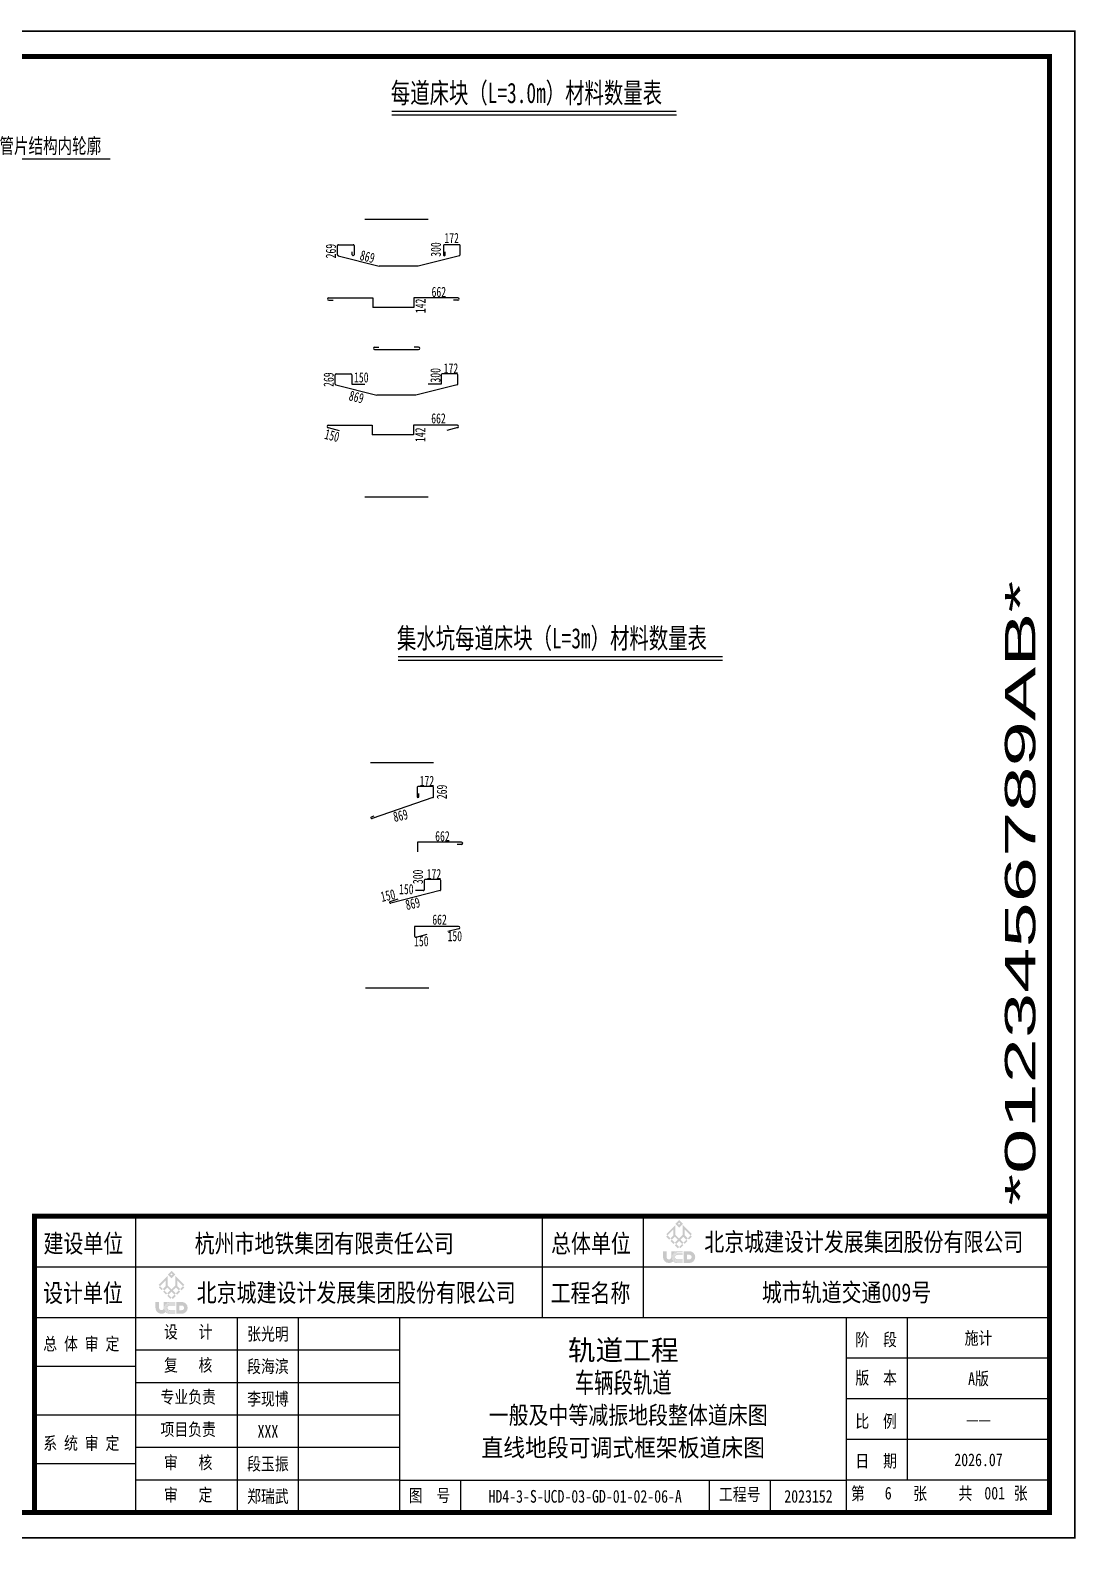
# Model space of a CAD drawing. Header units: millimetres. Extents: x -1537 to 20523, y -39880 to -29629.
# Drawn here: x 14343 to 20523, y -39880 to -30959 of the extents above; entities that cross this region are included whole.
import ezdxf
from ezdxf.enums import TextEntityAlignment as Align

# ---------------------------------------------------------------- set-up
doc = ezdxf.new("R2010")
doc.units = ezdxf.units.MM
for name, color, linetype in [('GesoftDrawFrameFrameBlockLayer', 7, 'Continuous'), ('GesoftDrawFrameInLineLayer', 85, 'Continuous'), ('GesoftDrawFrameOutLineLayer', 180, 'Continuous'), ('GesoftDrawFrameTitleLayer', 7, 'Continuous'), ('尺寸标注', 7, 'Continuous'), ('标注', 3, 'Continuous'), ('钢筋', 4, 'Continuous')]:
    doc.layers.add(name, color=color, linetype=linetype)
doc.styles.add('宋体', font='SimSun.ttf', dxfattribs={"width": 0.7})
doc.styles.add('宋体样式', font='SimSun.ttf', dxfattribs={"width": 0.8})
doc.styles.add('宋体样式宽度0.65', font='SimSun.ttf', dxfattribs={"width": 0.65})
doc.styles.add('宋体样式宽度0.7', font='SimSun.ttf', dxfattribs={"width": 0.7})
doc.styles.add('条形码', font='BC_C39.FBC', dxfattribs={"height": 11})

# ---------------------------------------------------------------- blocks, each defined once
blk = doc.blocks.new('0.75_ffb4e8d4558ec0704e1d2cd9ca1a2cbc')
at = {"layer": 'GesoftDrawFrameInLineLayer', "color": 0, "const_width": 1}
blk.add_lwpolyline([(0, 0), (0, 287), (-705, 287), (-705, 0), (0, 0)], dxfattribs=at)
at = {"layer": 'GesoftDrawFrameOutLineLayer', "color": 0, "const_width": 0.35}
blk.add_lwpolyline([(5, -5), (5, 292), (-730, 292), (-730, -5), (5, -5)], dxfattribs=at)
blk = doc.blocks.new('GESOFT00000000NEW_049a35bf7f0736cc4250df00ece10f93_ffb4e8d4558ec0704e1d2cd9ca1a2cbc_2e1cf7a908f61d0b50dc33cccab90907')
at = {"layer": 'GesoftDrawFrameTitleLayer'}
h = blk.add_hatch(color=7, dxfattribs=at)
h.paths.add_polyline_path([(-72.25, 56.91), (-72.98, 56.18), (-73.72, 56.91), (-72.99, 57.65)])
h.paths.add_polyline_path([(-72.99, 57.13), (-73.2, 56.92), (-72.99, 56.72), (-72.78, 56.93)], flags=16)
h.paths.add_polyline_path([(-73.73, 56.66), (-73.73, 54.75), (-72.99, 54.02), (-72.26, 54.75), (-72.26, 56.68), (-70.47, 54.89), (-70.72, 54.64), (-70.46, 54.38), (-71.04, 53.8), (-71.29, 54.05), (-71.56, 53.78), (-71.31, 53.53), (-71.88, 52.95), (-72.14, 53.2), (-72.41, 52.94), (-72.15, 52.69), (-72.73, 52.11), (-72.99, 52.36), (-73.24, 52.11), (-73.82, 52.69), (-73.57, 52.94), (-73.84, 53.21), (-74.09, 52.96), (-74.67, 53.54), (-74.42, 53.79), (-74.69, 54.06), (-74.94, 53.81), (-75.51, 54.38), (-75.26, 54.64), (-75.51, 54.88)])
h.paths.add_polyline_path([(-71.87, 55.79), (-71.87, 54.63), (-71.29, 54.05), (-70.72, 54.64)], flags=16)
h.paths.add_polyline_path([(-72.14, 54.36), (-72.72, 53.79), (-72.14, 53.2), (-71.56, 53.78)], flags=16)
h.paths.add_polyline_path([(-72.99, 53.53), (-73.57, 52.94), (-72.99, 52.36), (-72.41, 52.94)], flags=16)
h.paths.add_polyline_path([(-73.84, 54.37), (-74.42, 53.79), (-73.84, 53.21), (-73.25, 53.79)], flags=16)
h.paths.add_polyline_path([(-74.12, 54.63), (-74.12, 55.79), (-75.26, 54.64), (-74.69, 54.06)], flags=16)
edge = h.paths.add_edge_path()
edge.add_spline(control_points=[(-73.82, 51.43), (-73.82, 51.43), (-73.82, 51.52), (-73.82, 51.52), (-73.82, 51.52), (-74.53, 51.52), (-74.53, 51.52), (-74.53, 51.52), (-74.53, 50.35), (-74.53, 50.35), (-74.53, 50.09), (-74.74, 49.89), (-74.99, 49.89), (-75.24, 49.89), (-75.45, 50.09), (-75.45, 50.35), (-75.45, 50.35), (-75.45, 51.52), (-75.45, 51.52), (-75.45, 51.52), (-76.16, 51.52), (-76.16, 51.52), (-76.16, 51.52), (-76.16, 50.35), (-76.16, 50.35), (-76.16, 49.7), (-75.64, 49.18), (-74.99, 49.18), (-74.67, 49.18), (-74.38, 49.3), (-74.17, 49.51), (-73.96, 49.3), (-73.68, 49.18), (-73.36, 49.18), (-73.36, 49.18), (-72.27, 49.18), (-72.27, 49.18), (-72.27, 49.18), (-72.27, 49.32), (-72.27, 49.32), (-72.43, 49.32), (-73.37, 49.32), (-73.37, 49.33), (-73.93, 49.34), (-74.38, 49.8), (-74.38, 50.35), (-74.38, 50.91), (-73.93, 51.36), (-73.37, 51.38), (-73.37, 51.38), (-72.43, 51.38), (-72.27, 51.38), (-72.27, 51.38), (-72.27, 51.52), (-72.27, 51.52), (-72.27, 51.52), (-73.36, 51.52), (-73.36, 51.52), (-73.52, 51.52), (-73.68, 51.49), (-73.82, 51.43)], knot_values=[0, 0, 0, 0, 1, 1, 1, 2, 2, 2, 3, 3, 3, 4, 4, 4, 5, 5, 5, 6, 6, 6, 7, 7, 7, 8, 8, 8, 9, 9, 9, 10, 10, 10, 11, 11, 11, 12, 12, 12, 13, 13, 13, 14, 14, 14, 15, 15, 15, 16, 16, 16, 17, 17, 17, 18, 18, 18, 19, 19, 19, 20, 20, 20, 20], degree=3, periodic=0)
edge = h.paths.add_edge_path(flags=17)
edge.add_spline(control_points=[(-74.32, 50.35), (-74.32, 49.83), (-73.9, 49.39), (-73.37, 49.38), (-73.36, 49.38), (-72.43, 49.38), (-72.27, 49.38), (-72.27, 49.38), (-72.27, 49.5), (-72.27, 49.5), (-72.43, 49.5), (-73.37, 49.5), (-73.37, 49.51), (-73.84, 49.52), (-74.2, 49.89), (-74.2, 50.35), (-74.2, 50.81), (-73.84, 51.18), (-73.37, 51.2), (-73.37, 51.2), (-72.43, 51.2), (-72.27, 51.2), (-72.27, 51.2), (-72.27, 51.32), (-72.27, 51.32), (-72.43, 51.32), (-73.36, 51.32), (-73.37, 51.32), (-73.89, 51.31), (-74.32, 50.87), (-74.32, 50.35)], knot_values=[0, 0, 0, 0, 1, 1, 1, 2, 2, 2, 3, 3, 3, 4, 4, 4, 5, 5, 5, 6, 6, 6, 7, 7, 7, 8, 8, 8, 9, 9, 9, 10, 10, 10, 10], degree=3, periodic=0)
edge = h.paths.add_edge_path(flags=16)
edge.add_spline(control_points=[(-74.14, 50.35), (-74.14, 49.92), (-73.8, 49.57), (-73.37, 49.56), (-73.36, 49.56), (-72.43, 49.56), (-72.27, 49.56), (-72.27, 49.56), (-72.27, 49.68), (-72.27, 49.68), (-72.43, 49.68), (-73.36, 49.68), (-73.37, 49.68), (-73.73, 49.69), (-74.02, 49.98), (-74.02, 50.35), (-74.02, 50.71), (-73.74, 51.01), (-73.38, 51.02), (-73.37, 51.02), (-72.43, 51.02), (-72.27, 51.02), (-72.27, 51.02), (-72.27, 51.14), (-72.27, 51.14), (-72.43, 51.14), (-73.36, 51.14), (-73.37, 51.14), (-73.8, 51.13), (-74.14, 50.78), (-74.14, 50.35)], knot_values=[0, 0, 0, 0, 1, 1, 1, 2, 2, 2, 3, 3, 3, 4, 4, 4, 5, 5, 5, 6, 6, 6, 7, 7, 7, 8, 8, 8, 9, 9, 9, 10, 10, 10, 10], degree=3, periodic=0)
edge = h.paths.add_edge_path(flags=16)
edge.add_spline(control_points=[(-73.96, 50.35), (-73.96, 50.02), (-73.7, 49.75), (-73.37, 49.74), (-73.35, 49.74), (-72.43, 49.74), (-72.27, 49.74), (-72.27, 49.74), (-72.27, 49.89), (-72.27, 49.89), (-72.27, 49.89), (-73.31, 49.89), (-73.31, 49.89), (-73.56, 49.89), (-73.81, 50.1), (-73.81, 50.35), (-73.81, 50.6), (-73.56, 50.81), (-73.31, 50.81), (-73.31, 50.81), (-72.27, 50.81), (-72.27, 50.81), (-72.27, 50.81), (-72.27, 50.96), (-72.27, 50.96), (-72.43, 50.96), (-73.36, 50.96), (-73.37, 50.96), (-73.7, 50.95), (-73.96, 50.68), (-73.96, 50.35)], knot_values=[0, 0, 0, 0, 1, 1, 1, 2, 2, 2, 3, 3, 3, 4, 4, 4, 5, 5, 5, 6, 6, 6, 7, 7, 7, 8, 8, 8, 9, 9, 9, 10, 10, 10, 10], degree=3, periodic=0)
edge = h.paths.add_edge_path()
edge.add_spline(control_points=[(-70.98, 51.52), (-70.98, 51.52), (-71.45, 51.52), (-71.45, 51.52), (-71.45, 51.52), (-72.08, 51.52), (-72.08, 51.52), (-72.08, 51.52), (-72.08, 49.21), (-72.08, 49.21), (-72.08, 49.21), (-72.08, 49.21), (-72.08, 49.21), (-72.08, 49.21), (-72.07, 49.18), (-72.07, 49.18), (-72.07, 49.18), (-70.98, 49.18), (-70.98, 49.18), (-70.33, 49.18), (-69.81, 49.7), (-69.81, 50.35), (-69.81, 51), (-70.33, 51.52), (-70.98, 51.52)], knot_values=[0, 0, 0, 0, 1, 1, 1, 2, 2, 2, 3, 3, 3, 4, 4, 4, 5, 5, 5, 6, 6, 6, 7, 7, 7, 8, 8, 8, 8], degree=3, periodic=0)
edge = h.paths.add_edge_path(flags=16)
edge.add_spline(control_points=[(-70.98, 49.89), (-70.98, 49.89), (-71.45, 49.89), (-71.45, 49.89), (-71.45, 49.89), (-71.45, 50.81), (-71.45, 50.81), (-71.45, 50.81), (-70.98, 50.81), (-70.98, 50.81), (-70.73, 50.81), (-70.52, 50.6), (-70.52, 50.35), (-70.52, 50.1), (-70.73, 49.89), (-70.98, 49.89)], knot_values=[0, 0, 0, 0, 1, 1, 1, 2, 2, 2, 3, 3, 3, 4, 4, 4, 5, 5, 5, 5], degree=3, periodic=0)
h = blk.add_hatch(color=7, dxfattribs=at)
h.paths.add_polyline_path([(-172.25, 46.91), (-172.98, 46.18), (-173.72, 46.91), (-172.99, 47.65)])
h.paths.add_polyline_path([(-172.99, 47.13), (-173.2, 46.92), (-172.99, 46.72), (-172.78, 46.93)], flags=16)
h.paths.add_polyline_path([(-173.73, 46.66), (-173.73, 44.75), (-172.99, 44.02), (-172.26, 44.75), (-172.26, 46.68), (-170.47, 44.89), (-170.72, 44.64), (-170.46, 44.38), (-171.04, 43.8), (-171.29, 44.05), (-171.56, 43.78), (-171.31, 43.53), (-171.88, 42.95), (-172.14, 43.2), (-172.41, 42.94), (-172.15, 42.69), (-172.73, 42.11), (-172.99, 42.36), (-173.24, 42.11), (-173.82, 42.69), (-173.57, 42.94), (-173.84, 43.21), (-174.09, 42.96), (-174.67, 43.54), (-174.42, 43.79), (-174.69, 44.06), (-174.94, 43.81), (-175.51, 44.38), (-175.26, 44.64), (-175.51, 44.88)])
h.paths.add_polyline_path([(-171.87, 45.79), (-171.87, 44.63), (-171.29, 44.05), (-170.72, 44.64)], flags=16)
h.paths.add_polyline_path([(-172.14, 44.36), (-172.72, 43.79), (-172.14, 43.2), (-171.56, 43.78)], flags=16)
h.paths.add_polyline_path([(-172.99, 43.53), (-173.57, 42.94), (-172.99, 42.36), (-172.41, 42.94)], flags=16)
h.paths.add_polyline_path([(-173.84, 44.37), (-174.42, 43.79), (-173.84, 43.21), (-173.25, 43.79)], flags=16)
h.paths.add_polyline_path([(-174.12, 44.63), (-174.12, 45.79), (-175.26, 44.64), (-174.69, 44.06)], flags=16)
edge = h.paths.add_edge_path()
edge.add_spline(control_points=[(-173.82, 41.43), (-173.82, 41.43), (-173.82, 41.52), (-173.82, 41.52), (-173.82, 41.52), (-174.53, 41.52), (-174.53, 41.52), (-174.53, 41.52), (-174.53, 40.35), (-174.53, 40.35), (-174.53, 40.09), (-174.74, 39.89), (-174.99, 39.89), (-175.24, 39.89), (-175.45, 40.09), (-175.45, 40.35), (-175.45, 40.35), (-175.45, 41.52), (-175.45, 41.52), (-175.45, 41.52), (-176.16, 41.52), (-176.16, 41.52), (-176.16, 41.52), (-176.16, 40.35), (-176.16, 40.35), (-176.16, 39.7), (-175.64, 39.18), (-174.99, 39.18), (-174.67, 39.18), (-174.38, 39.3), (-174.17, 39.51), (-173.96, 39.3), (-173.68, 39.18), (-173.36, 39.18), (-173.36, 39.18), (-172.27, 39.18), (-172.27, 39.18), (-172.27, 39.18), (-172.27, 39.32), (-172.27, 39.32), (-172.43, 39.32), (-173.37, 39.32), (-173.37, 39.33), (-173.93, 39.34), (-174.38, 39.8), (-174.38, 40.35), (-174.38, 40.91), (-173.93, 41.36), (-173.37, 41.38), (-173.37, 41.38), (-172.43, 41.38), (-172.27, 41.38), (-172.27, 41.38), (-172.27, 41.52), (-172.27, 41.52), (-172.27, 41.52), (-173.36, 41.52), (-173.36, 41.52), (-173.52, 41.52), (-173.68, 41.49), (-173.82, 41.43)], knot_values=[0, 0, 0, 0, 1, 1, 1, 2, 2, 2, 3, 3, 3, 4, 4, 4, 5, 5, 5, 6, 6, 6, 7, 7, 7, 8, 8, 8, 9, 9, 9, 10, 10, 10, 11, 11, 11, 12, 12, 12, 13, 13, 13, 14, 14, 14, 15, 15, 15, 16, 16, 16, 17, 17, 17, 18, 18, 18, 19, 19, 19, 20, 20, 20, 20], degree=3, periodic=0)
edge = h.paths.add_edge_path(flags=17)
edge.add_spline(control_points=[(-174.32, 40.35), (-174.32, 39.83), (-173.9, 39.39), (-173.37, 39.38), (-173.36, 39.38), (-172.43, 39.38), (-172.27, 39.38), (-172.27, 39.38), (-172.27, 39.5), (-172.27, 39.5), (-172.43, 39.5), (-173.37, 39.5), (-173.37, 39.51), (-173.84, 39.52), (-174.2, 39.89), (-174.2, 40.35), (-174.2, 40.81), (-173.84, 41.18), (-173.37, 41.2), (-173.37, 41.2), (-172.43, 41.2), (-172.27, 41.2), (-172.27, 41.2), (-172.27, 41.32), (-172.27, 41.32), (-172.43, 41.32), (-173.36, 41.32), (-173.37, 41.32), (-173.89, 41.31), (-174.32, 40.87), (-174.32, 40.35)], knot_values=[0, 0, 0, 0, 1, 1, 1, 2, 2, 2, 3, 3, 3, 4, 4, 4, 5, 5, 5, 6, 6, 6, 7, 7, 7, 8, 8, 8, 9, 9, 9, 10, 10, 10, 10], degree=3, periodic=0)
edge = h.paths.add_edge_path(flags=16)
edge.add_spline(control_points=[(-174.14, 40.35), (-174.14, 39.92), (-173.8, 39.57), (-173.37, 39.56), (-173.36, 39.56), (-172.43, 39.56), (-172.27, 39.56), (-172.27, 39.56), (-172.27, 39.68), (-172.27, 39.68), (-172.43, 39.68), (-173.36, 39.68), (-173.37, 39.68), (-173.73, 39.69), (-174.02, 39.98), (-174.02, 40.35), (-174.02, 40.71), (-173.74, 41.01), (-173.38, 41.02), (-173.37, 41.02), (-172.43, 41.02), (-172.27, 41.02), (-172.27, 41.02), (-172.27, 41.14), (-172.27, 41.14), (-172.43, 41.14), (-173.36, 41.14), (-173.37, 41.14), (-173.8, 41.13), (-174.14, 40.78), (-174.14, 40.35)], knot_values=[0, 0, 0, 0, 1, 1, 1, 2, 2, 2, 3, 3, 3, 4, 4, 4, 5, 5, 5, 6, 6, 6, 7, 7, 7, 8, 8, 8, 9, 9, 9, 10, 10, 10, 10], degree=3, periodic=0)
edge = h.paths.add_edge_path(flags=16)
edge.add_spline(control_points=[(-173.96, 40.35), (-173.96, 40.02), (-173.7, 39.75), (-173.37, 39.74), (-173.35, 39.74), (-172.43, 39.74), (-172.27, 39.74), (-172.27, 39.74), (-172.27, 39.89), (-172.27, 39.89), (-172.27, 39.89), (-173.31, 39.89), (-173.31, 39.89), (-173.56, 39.89), (-173.81, 40.1), (-173.81, 40.35), (-173.81, 40.6), (-173.56, 40.81), (-173.31, 40.81), (-173.31, 40.81), (-172.27, 40.81), (-172.27, 40.81), (-172.27, 40.81), (-172.27, 40.96), (-172.27, 40.96), (-172.43, 40.96), (-173.36, 40.96), (-173.37, 40.96), (-173.7, 40.95), (-173.96, 40.68), (-173.96, 40.35)], knot_values=[0, 0, 0, 0, 1, 1, 1, 2, 2, 2, 3, 3, 3, 4, 4, 4, 5, 5, 5, 6, 6, 6, 7, 7, 7, 8, 8, 8, 9, 9, 9, 10, 10, 10, 10], degree=3, periodic=0)
edge = h.paths.add_edge_path()
edge.add_spline(control_points=[(-170.98, 41.52), (-170.98, 41.52), (-171.45, 41.52), (-171.45, 41.52), (-171.45, 41.52), (-172.08, 41.52), (-172.08, 41.52), (-172.08, 41.52), (-172.08, 39.21), (-172.08, 39.21), (-172.08, 39.21), (-172.08, 39.21), (-172.08, 39.21), (-172.08, 39.21), (-172.07, 39.18), (-172.07, 39.18), (-172.07, 39.18), (-170.98, 39.18), (-170.98, 39.18), (-170.33, 39.18), (-169.81, 39.7), (-169.81, 40.35), (-169.81, 41), (-170.33, 41.52), (-170.98, 41.52)], knot_values=[0, 0, 0, 0, 1, 1, 1, 2, 2, 2, 3, 3, 3, 4, 4, 4, 5, 5, 5, 6, 6, 6, 7, 7, 7, 8, 8, 8, 8], degree=3, periodic=0)
edge = h.paths.add_edge_path(flags=16)
edge.add_spline(control_points=[(-170.98, 39.89), (-170.98, 39.89), (-171.45, 39.89), (-171.45, 39.89), (-171.45, 39.89), (-171.45, 40.81), (-171.45, 40.81), (-171.45, 40.81), (-170.98, 40.81), (-170.98, 40.81), (-170.73, 40.81), (-170.52, 40.6), (-170.52, 40.35), (-170.52, 40.1), (-170.73, 39.89), (-170.98, 39.89)], knot_values=[0, 0, 0, 0, 1, 1, 1, 2, 2, 2, 3, 3, 3, 4, 4, 4, 5, 5, 5, 5], degree=3, periodic=0)
at = {"layer": 'GesoftDrawFrameTitleLayer', "color": 7}
for p, q in [((-180, 0), (-180, 58.4)), ((-100, 58.4), (-100, 38.4)), ((-80, 38.4), (-80, 58.4)), ((-200, 48.4), (-200, 0)), ((-180, 48.4), (-200, 48.4)), ((0, 48.4), (-180, 48.4)), ((-180, 38.4), (-200, 38.4)), ((0, 38.4), (-180, 38.4)), ((-160, 0), (-160, 38.4)), ((-148, 0), (-148, 38.4)), ((-128, 0), (-128, 38.4)), ((-40, 0), (-40, 38.4)), ((-28, 6.4), (-28, 38.4)), ((-128, 32), (-180, 32)), ((0, 30.4), (-40, 30.4)), ((-180, 28.8), (-200, 28.8)), ((-128, 25.6), (-180, 25.6)), ((0, 22.4), (-40, 22.4)), ((-180, 19.2), (-200, 19.2)), ((-128, 19.2), (-180, 19.2)), ((-128, 12.8), (-180, 12.8)), ((0, 14.4), (-40, 14.4)), ((-180, 9.6), (-200, 9.6)), ((0, 10), (0, 0)), ((0, 10), (0, 0)), ((-128, 6.4), (-180, 6.4)), ((-128, 6.4), (-40, 6.4)), ((-116, 0), (-116, 6.4)), ((-67, 0), (-67, 6.4)), ((-55, 0), (-55, 6.4)), ((0, 6.4), (-40, 6.4)), ((-180, 0), (-200, 0))]:
    blk.add_line(p, q, dxfattribs=at)
at = {"layer": 'GesoftDrawFrameTitleLayer', "color": 7, "const_width": 1}
blk.add_lwpolyline([(0, 0), (0, 58.4), (-200, 58.4), (-200, 0)], close=True, dxfattribs=at)
at = {"layer": 'GesoftDrawFrameTitleLayer', "color": 7}
blk.add_point((-180, 48.4), dxfattribs=at)
at = {"layer": 'GesoftDrawFrameFrameBlockLayer'}
blk.add_blockref('0.75_ffb4e8d4558ec0704e1d2cd9ca1a2cbc', (0, 0), dxfattribs=at)
at = {"layer": 'GesoftDrawFrameTitleLayer', "color": 7, "width": 0.8}
for s, height, style, p in [('建设单位', 3.6, '宋体样式宽度0.7', (-198.22, 51.24)), (' 杭州市地铁集团有限责任公司', 3.6, '宋体样式宽度0.7', (-170.4, 51.24)), ('总体单位', 3.6, '宋体样式宽度0.7', (-98.22, 51.24)), ('北京城建设计发展集团股份有限公司', 3.6, '宋体样式宽度0.7', (-68.03, 51.54)), ('设计单位', 3.6, '宋体样式宽度0.7', (-198.3, 41.47)), ('北京城建设计发展集团股份有限公司', 3.6, '宋体样式宽度0.7', (-168.03, 41.54)), ('工程名称', 3.6, '宋体样式宽度0.7', (-98.3, 41.47)), ('阶  段', 2.5, '宋体样式宽度0.7', (-38.26, 32.83)), ('总 体 审 定', 2.5, '宋体样式宽度0.7', (-198.26, 32.01)), ('版  本', 2.5, '宋体样式宽度0.7', (-38.26, 25.3)), ('比  例', 2.5, '宋体样式宽度0.7', (-38.26, 16.75)), ('系 统 审 定', 2.5, '宋体样式宽度0.7', (-198.26, 12.42)), ('日  期', 2.5, '宋体样式宽度0.7', (-38.26, 8.93)), ('图  号', 2.5, '宋体样式宽度0.7', (-126.26, 2.12)), ('工程号', 2.5, '宋体样式宽度0.65', (-65.14, 2.34)), ('第       张', 2.5, '宋体样式宽度0.7', (-39.12, 2.52)), ('共      张', 2.5, '宋体样式宽度0.7', (-17.95, 2.56))]:
    blk.add_text(s, height=height, dxfattribs=dict(at, style=style)).set_placement(p)
at = {"layer": 'GesoftDrawFrameTitleLayer', "color": 7, "style": '宋体样式宽度0.65', "width": 0.8}
for s, p in [('设   计', (-169.71, 35.65)), ('复   核', (-169.71, 29.13)), ('专业负责', (-169.71, 22.83)), ('项目负责', (-169.71, 16.43)), ('审   核', (-169.71, 9.92)), ('审   定', (-169.71, 3.54))]:
    blk.add_text(s, height=2.5, dxfattribs=at).set_placement(p, align=Align.MIDDLE)
at = {"layer": 'GesoftDrawFrameTitleLayer', "color": 7, "style": '条形码', "width": 2}
blk.add_attdef('BARCODE', (-2.8, 60.5), '', height=6, rotation=90, dxfattribs=at)
at = {"layer": 'GesoftDrawFrameTitleLayer', "style": '宋体样式'}
for tag, height, width, p in [('GCMC0', 3.6, 0.8, (-40, 43.4)), ('SHEJI', 2.5, 0.8, (-154, 35.2)), ('SHEJI2', 2.5, 0.8, (-137.76, 35.27)), ('SJJD', 2.5, 0.8, (-14, 34.4)), ('JIAOHE', 2.5, 0.8, (-154, 28.8)), ('JIAOHE2', 2.5, 0.8, (-137.61, 28.83)), ('VERSION0', 2.5, 0.8, (-14, 26.4)), ('ZTSD', 2.5, 0.8, (-190, 24)), ('CEMING', 4, 0.7, (-84, 22.59)), ('ZYFZR1', 2.5, 0.8, (-154, 22.4)), ('ZYFZR2', 2.5, 0.8, (-137.76, 22.24)), ('BILI', 2.5, 0.8, (-14, 18.4)), ('XMFZR1', 2.5, 0.8, (-154, 16)), ('XMFZR2', 2.5, 0.8, (-137.98, 16.22)), ('DOCNAME0', 3.5, 0.9, (-84, 13.27)), ('SENHE', 2.5, 0.8, (-154, 9.6)), ('SENHE2', 2.5, 0.8, (-137.41, 9.52)), ('DOCNAME2', 3.5, 0.9, (-84, 9.42)), ('RIQI', 2.5, 0.8, (-14, 10.4)), ('XTSD', 2.5, 0.8, (-190, 4.8)), ('SENDING', 2.5, 0.8, (-154, 3.2)), ('SENDING2', 2.5, 0.8, (-137.41, 3.81)), ('TUHAO', 2.5, 0.8, (-91.5, 3.2)), ('PROJECTNO', 2.5, 0.8, (-47.5, 3.2)), ('PAGENUMBER', 2.5, 0.8, (-31.78, 3.83)), ('PAGECOUNT', 2.5, 0.8, (-10.8, 3.83))]:
    blk.add_attdef(tag, text='', height=height, dxfattribs=dict(at, width=width)).set_placement(p, align=Align.MIDDLE_CENTER)
blk.add_attdef('PIANMING', text='', height=4, dxfattribs=at).set_placement((-84, 31.09), align=Align.MIDDLE_CENTER)

msp = doc.modelspace()

# ---------------------------------------------------------------- linework, layer by layer
for p, q in [((16321.58146, -32076.05957), (16694.65104, -32076.05957)), ((16321.58146, -33719.40328), (16694.65104, -33719.40328)), ((16353.4938, -35289.48131), (16726.56339, -35289.48131)), ((16325.34796, -36622.5111), (16698.41755, -36622.5111))]:
    msp.add_line(p, q)
at = {"layer": '尺寸标注', "color": 0}
for p, q in [((16481.05323, -31459.93189), (18162.66815, -31459.93189)), ((16516.98817, -34684.26048), (18435.07869, -34684.26048))]:
    msp.add_line(p, q, dxfattribs=at)
for points in [[(16481.05323, -31438.33189), (18161.62605, -31438.33189)], [(16516.98817, -34662.66048), (18434.22958, -34662.66048)]]:
    msp.add_lwpolyline(points, dxfattribs=at)
at = {"layer": '标注'}
msp.add_line((14141.73695, -31719.57103), (14816.4401, -31719.57103), dxfattribs=at)
at = {"layer": '钢筋', "color": 7}
for p, q in [((16159.21943, -32287.60115), (16159.21943, -32232.9539)), ((16164.46943, -32227.7039), (16251.96943, -32227.7039)), ((16246.71943, -32287.60112), (16246.71943, -32270.10112)), ((16257.21943, -32232.9539), (16257.21943, -32287.60112)), ((16785.55772, -32232.9539), (16785.55772, -32287.60112)), ((16878.30772, -32227.7039), (16790.80772, -32227.7039)), ((16796.05772, -32287.60112), (16796.05772, -32270.10112)), ((16883.55772, -32287.60115), (16883.55772, -32232.9539)), ((16163.18112, -32292.69063), (16405.75389, -32354.09382)), ((16879.59604, -32292.69063), (16637.02327, -32354.09382)), ((16108.18252, -32541.56262), (16367.25957, -32541.56262)), ((16108.184, -32556.56262), (16133.184, -32556.56262)), ((16870.47767, -32541.56262), (16611.40062, -32541.56262)), ((16870.47619, -32556.56262), (16845.47619, -32556.56262)), ((16378.9495, -32832.94779), (16403.94949, -32832.92331)), ((16378.9626, -32847.73132), (16638.03966, -32847.73132)), ((16638.05276, -32832.94779), (16613.05277, -32832.92331)), ((16145.46325, -33051.34741), (16145.46325, -32996.70015)), ((16150.71325, -32991.45015), (16238.21325, -32991.45015)), ((16243.46325, -32996.70015), (16243.46325, -33051.34737)), ((16771.80154, -32996.70015), (16771.80154, -33051.34737)), ((16864.55154, -32991.45015), (16777.05154, -32991.45015)), ((16869.80154, -33051.34741), (16869.80154, -32996.70015)), ((16149.42493, -33056.43688), (16391.9977, -33117.84008)), ((16865.83985, -33056.43688), (16623.26709, -33117.84008)), ((16103.599, -33309.47266), (16168.60159, -33325.92697)), ((16105.6401, -33294.75542), (16364.71716, -33294.75542)), ((16867.93525, -33294.75542), (16608.8582, -33294.75542)), ((16869.97635, -33309.47266), (16804.97377, -33325.92697)), ((16722.38816, -35496.01504), (16363.28533, -35620.22701)), ((16629.63816, -35436.11778), (16629.63816, -35490.76501)), ((16722.38816, -35430.86778), (16634.88816, -35430.86778)), ((16640.13816, -35490.76501), (16640.13816, -35473.26501)), ((16727.63816, -35490.76504), (16727.63816, -35436.11778)), ((16359.86631, -35610.29925), (16376.41257, -35604.60089)), ((16891.7468, -35759.78606), (16632.66974, -35759.78606)), ((16891.74532, -35774.78606), (16866.74532, -35774.78606)), ((16671.20565, -35987.22396), (16671.20565, -36041.87118)), ((16763.95565, -35981.97396), (16676.45565, -35981.97396)), ((16769.20565, -36041.87122), (16769.20565, -35987.22396)), ((16470.73763, -36110.71677), (16518.36826, -36094.52586)), ((16765.24396, -36046.96069), (16474.15664, -36120.64453)), ((16874.24418, -36258.42982), (16615.16712, -36258.42982)), ((16876.28528, -36273.14706), (16811.28269, -36289.60137)), ((16687.66971, -36306.78591), (16622.66712, -36323.24022))]:
    msp.add_line(p, q, dxfattribs=at)
at = {"layer": '钢筋', "color": 0}
for p, q in [((16637.02327, -32354.09382), (16405.75389, -32354.09382)), ((16243.46325, -33051.34737), (16320.23679, -33051.34737)), ((16771.80154, -33051.34737), (16695.02799, -33051.34737)), ((16623.26709, -33117.84008), (16391.9977, -33117.84008))]:
    msp.add_line(p, q, dxfattribs=at)
at = {"layer": '钢筋', "color": 3}
for p, q in [((16367.25957, -32541.56262), (16367.25957, -32598.87302)), ((16611.40062, -32541.56262), (16611.40062, -32598.87302)), ((16611.40062, -32598.87302), (16367.25957, -32598.87302)), ((16364.71716, -33294.75542), (16364.71716, -33352.06582)), ((16608.8582, -33352.06582), (16364.71716, -33352.06582)), ((16608.8582, -33294.75542), (16608.8582, -33352.06582)), ((16632.66974, -35759.78606), (16632.66974, -35817.09645)), ((16666.41424, -36047.10111), (16620.78996, -36047.10111)), ((16615.16712, -36258.42982), (16615.16712, -36315.74022))]:
    msp.add_line(p, q, dxfattribs=at)
at = {"layer": '钢筋', "color": 7}
for centre, radius, start, end in [((16164.46943, -32232.9539), 5.25, 90, 180), ((16164.46943, -32287.60115), 5.25, 180, 270.000004456), ((16251.96943, -32287.60112), 5.25, 179.999744611, 0), ((16251.96943, -32232.9539), 5.25, 360, 90), ((16790.80772, -32232.9539), 5.25, 90, 180), ((16790.80772, -32287.60112), 5.25, 180, 0.000255388), ((16878.30772, -32232.9539), 5.25, 360, 90), ((16878.30772, -32287.60115), 5.25, 269.999995544, 0), ((16108.184, -32549.06262), 7.5, 90.011319384, 270.000004456), ((16870.47619, -32549.06262), 7.5, 269.999995544, 89.988680616), ((16378.95684, -32840.44779), 7.5, 90.056109246, 270.044794319), ((16638.04541, -32840.44779), 7.5, 269.955205681, 89.943890747), ((16150.71325, -32996.70015), 5.25, 90, 180), ((16238.21325, -32996.70015), 5.25, 360, 90), ((16777.05154, -32996.70015), 5.25, 90, 180), ((16864.55154, -32996.70015), 5.25, 360, 90), ((16150.71325, -33051.34741), 5.25, 180, 270.000004456), ((16864.55154, -33051.34741), 5.25, 269.999995544, 0), ((16105.64158, -33302.25542), 7.5, 90.011319384, 270.000004456), ((16867.93377, -33302.25542), 7.5, 269.999995544, 89.988680616), ((16634.88816, -35436.11778), 5.25, 90, 180), ((16634.88816, -35490.76501), 5.25, 180, 0.000255388), ((16722.38816, -35436.11778), 5.25, 360, 90), ((16722.38816, -35490.76504), 5.25, 269.999995544, 0), ((16361.57582, -35615.26313), 5.25, 109.002926999, 289.003182388), ((16891.74532, -35767.28606), 7.5, 269.999995544, 89.988680616), ((16676.45565, -35987.22396), 5.25, 90, 180), ((16763.95565, -35987.22396), 5.25, 360, 90), ((16472.44714, -36115.68065), 5.25, 109.002926998, 289.003182388), ((16665.95565, -36041.87118), 5.25, 264.988687761, 0), ((16763.95565, -36041.87122), 5.25, 269.999995544, 0), ((16874.2427, -36265.92982), 7.5, 269.999995544, 89.988680616), ((16622.66712, -36315.74022), 7.5, 180, 270.000004456)]:
    msp.add_arc(centre, radius, start, end, dxfattribs=at)

# ---------------------------------------------------------------- block references
ref = msp.add_blockref('GESOFT00000000NEW_049a35bf7f0736cc4250df00ece10f93_ffb4e8d4558ec0704e1d2cd9ca1a2cbc_2e1cf7a908f61d0b50dc33cccab90907', (20368.09326, -39724.43154), dxfattribs=dict(xscale=30, yscale=30, zscale=30))
ref.add_attrib('GCMC0', '城市轨道交通009号', dxfattribs={"layer": 'GesoftDrawFrameTitleLayer', "height": 108, "style": '宋体样式', "width": 0.8}).set_placement((19168.09607, -38422.43187), align=Align.MIDDLE_CENTER)
ref.add_attrib('PIANMING', '轨道工程', dxfattribs={"layer": 'GesoftDrawFrameTitleLayer', "height": 120, "style": '宋体样式'}).set_placement((17848.09631, -38764.43181), align=Align.MIDDLE_CENTER)
ref.add_attrib('CEMING', '车辆段轨道', dxfattribs={"layer": 'GesoftDrawFrameTitleLayer', "height": 120, "style": '宋体样式', "width": 0.7}).set_placement((17848.09631, -38956.43178), align=Align.MIDDLE_CENTER)
ref.add_attrib('DOCNAME0', ' 一般及中等减振地段整体道床图', dxfattribs={"layer": 'GesoftDrawFrameTitleLayer', "height": 105, "style": '宋体样式', "width": 0.822473}).set_placement((17848.09631, -39148.43175), align=Align.MIDDLE_CENTER)
ref.add_attrib('DOCNAME2', '直线地段可调式框架板道床图', dxfattribs={"layer": 'GesoftDrawFrameTitleLayer', "height": 105, "style": '宋体样式', "width": 0.9}).set_placement((17848.09631, -39340.43172), align=Align.MIDDLE_CENTER)
ref.add_attrib('TUHAO', 'HD4-3-S-UCD-03-GD-01-02-06-A', dxfattribs={"layer": 'GesoftDrawFrameTitleLayer', "height": 75, "style": '宋体样式', "width": 0.8}).set_placement((17623.10138, -39628.43167), align=Align.MIDDLE_CENTER)
ref.add_attrib('VERSION0', 'A版', dxfattribs={"layer": 'GesoftDrawFrameTitleLayer', "height": 75, "style": '宋体样式', "width": 0.8}).set_placement((19948.09596, -38932.43184), align=Align.MIDDLE_CENTER)
ref.add_attrib('SJJD', '施计', dxfattribs={"layer": 'GesoftDrawFrameTitleLayer', "height": 75, "style": '宋体样式', "width": 0.8}).set_placement((19948.09596, -38692.43184), align=Align.MIDDLE_CENTER)
ref.add_attrib('BILI', '——', dxfattribs={"layer": 'GesoftDrawFrameTitleLayer', "height": 75, "style": '宋体样式', "width": 0.8}).set_placement((19948.09596, -39172.43184), align=Align.MIDDLE_CENTER)
ref.add_attrib('RIQI', '2026.07', dxfattribs={"layer": 'GesoftDrawFrameTitleLayer', "height": 75, "style": '宋体样式', "width": 0.8}).set_placement((19948.09596, -39412.43176), align=Align.MIDDLE_CENTER)
ref.add_attrib('PROJECTNO', '2023152', dxfattribs={"layer": 'GesoftDrawFrameTitleLayer', "height": 75, "style": '宋体样式', "width": 0.8}).set_placement((18943.15664, -39628.43167), align=Align.MIDDLE_CENTER)
ref.add_attrib('PAGENUMBER', '6', dxfattribs={"layer": 'GesoftDrawFrameTitleLayer', "height": 75, "style": '宋体样式', "width": 0.8}).set_placement((19414.59953, -39609.51072), align=Align.MIDDLE_CENTER)
ref.add_attrib('PAGECOUNT', '001', dxfattribs={"layer": 'GesoftDrawFrameTitleLayer', "height": 75, "style": '宋体样式', "width": 0.8}).set_placement((20044.00916, -39609.51072), align=Align.MIDDLE_CENTER)
ref.add_attrib('SENDING', '郑瑞武', dxfattribs={"layer": 'GesoftDrawFrameTitleLayer', "height": 75, "style": '宋体样式', "width": 0.8}).set_placement((15748.09665, -39628.43167), align=Align.MIDDLE_CENTER)
ref.add_attrib('SENHE', '段玉振', dxfattribs={"layer": 'GesoftDrawFrameTitleLayer', "height": 75, "style": '宋体样式', "width": 0.8}).set_placement((15748.09665, -39436.4317), align=Align.MIDDLE_CENTER)
ref.add_attrib('ZYFZR1', '李现博', dxfattribs={"layer": 'GesoftDrawFrameTitleLayer', "height": 75, "style": '宋体样式', "width": 0.8}).set_placement((15748.09665, -39052.43176), align=Align.MIDDLE_CENTER)
ref.add_attrib('JIAOHE', '段海滨', dxfattribs={"layer": 'GesoftDrawFrameTitleLayer', "height": 75, "style": '宋体样式', "width": 0.8}).set_placement((15748.09665, -38860.4318), align=Align.MIDDLE_CENTER)
ref.add_attrib('SHEJI', '张光明', dxfattribs={"layer": 'GesoftDrawFrameTitleLayer', "height": 75, "style": '宋体样式', "width": 0.8}).set_placement((15748.09665, -38668.43183), align=Align.MIDDLE_CENTER)
ref.add_attrib('BARCODE', '*0123456789AB*', (20284.20177, -37909.36373), dxfattribs={"layer": 'GesoftDrawFrameTitleLayer', "color": 7, "height": 180, "rotation": 90, "style": '条形码', "width": 2})
ref.add_attrib('XMFZR1', 'XXX', dxfattribs={"layer": 'GesoftDrawFrameTitleLayer', "height": 75, "style": '宋体样式', "width": 0.8}).set_placement((15748.09665, -39244.43173), align=Align.MIDDLE_CENTER)

# ---------------------------------------------------------------- texts
at = {"layer": '标注', "width": 0.7}
for s, height, style, p in [('每道床块（L=3.0m）材料数量表', 120, '宋体样式宽度0.7', (16474.4834, -31390.23134)), ('管片结构内轮廓', 90, '宋体', (14161.27413, -31688.0262)), ('172', 60, '宋体样式宽度0.7', (16791.25917, -32218.00598)), ('662', 60, '宋体样式宽度0.7', (16715.38777, -32536.42035)), ('150', 60, '宋体样式宽度0.7', (16257.08513, -33042.22996)), ('172', 60, '宋体样式宽度0.7', (16787.03312, -32988.41878)), ('662', 60, '宋体样式宽度0.7', (16713.33758, -33284.47712)), ('集水坑每道床块（L=3m）材料数量表', 120, '宋体样式宽度0.7', (16510.41834, -34614.55993)), ('172', 60, '宋体样式宽度0.7', (16644.86974, -35427.83641)), ('662', 60, '宋体样式宽度0.7', (16736.6569, -35754.64379)), ('172', 60, '宋体样式宽度0.7', (16686.43723, -35978.94259)), ('150', 60, '宋体样式宽度0.7', (16523.25031, -36068.12843)), ('662', 60, '宋体样式宽度0.7', (16719.6465, -36248.15152)), ('150', 60, '宋体样式宽度0.7', (16809.74352, -36345.91155)), ('150', 60, '宋体样式宽度0.7', (16612.04656, -36375.80572))]:
    msp.add_text(s, height=height, dxfattribs=dict(at, style=style)).set_placement(p)
at = {"layer": '标注', "style": '宋体样式宽度0.7', "width": 0.7}
for s, rotation, p in [('269', 89.784251327, (16149.44532, -32308.59676)), ('869', 345.794927605, (16287.2724, -32316.85463)), ('300', 89.784251327, (16770.16893, -32299.09513)), ('142', 90, (16679.54749, -32632.44653)), ('269', 89.784251327, (16136.8012, -33068.38076)), ('300', 89.784251327, (16768.05407, -33042.79113)), ('869', 345.794927605, (16222.41973, -33146.67932)), ('150', 345.794927605, (16078.15384, -33374.65273)), ('142', 90, (16678.28882, -33394.38378)), ('269', 89.784251327, (16805.54671, -35506.23766)), ('869', 12.506714989, (16496.30205, -35641.30449)), ('300', 89.784251327, (16664.18161, -36008.37847)), ('150', 12.506714989, (16421.84796, -36113.86515)), ('869', 12.506714989, (16568.43556, -36162.11506))]:
    msp.add_text(s, height=60, rotation=rotation, dxfattribs=at).set_placement(p)

doc.saveas('drawing.dxf')
